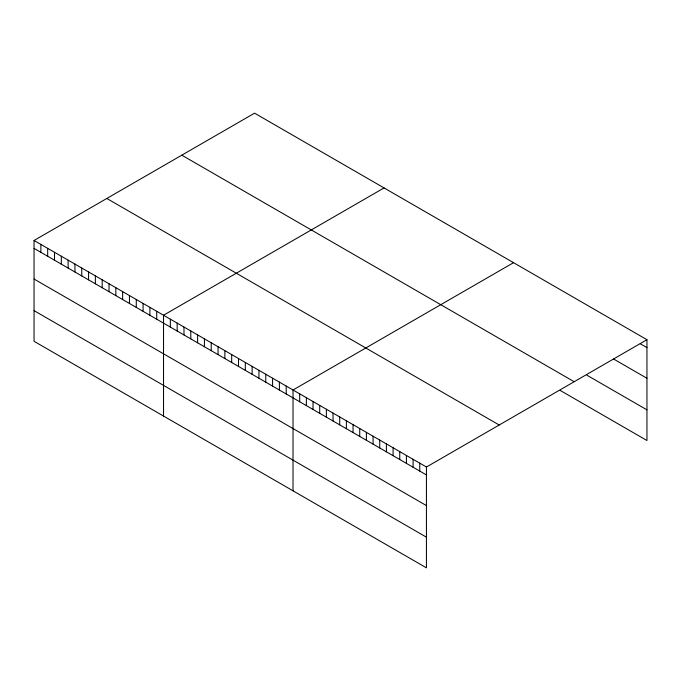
<?xml version="1.0" encoding="UTF-8"?>
<svg xmlns="http://www.w3.org/2000/svg" width="681" height="681" viewBox="0 0 681 681"><rect width="100%" height="100%" fill="white"/><g stroke="black" fill="none" stroke-linecap="round" stroke-linejoin="round"><path stroke-width="1.02" d="M34.05 240.478L426.434 467.021L426.434 567.835L34.05 341.3L34.05 240.478L254.566 113.165L646.95 339.7L646.95 440.522L560.233 390.451M384.058 187.922L163.534 315.235L163.534 416.057M513.542 262.679L293.026 389.992L293.026 490.814M426.434 467.021L646.95 339.7M640.276 343.76L646.95 347.608M613.598 359.015L646.95 378.27M586.92 375.197L646.95 409.86M181.801 155.174L574.177 381.718M106.823 198.469L499.199 425.004M34.05 248.386L426.434 474.929M34.05 279.048L426.434 505.583M34.05 310.638L426.434 537.173M419.76 463.165L419.76 471.073M413.086 459.317L413.086 467.226M406.421 455.461L406.421 463.369M399.747 451.614L399.747 459.522M393.082 447.766L393.082 455.674M386.408 443.91L386.408 451.818M379.734 440.062L379.734 447.97M373.069 436.206L373.069 444.114M366.395 432.358L366.395 440.267M359.73 428.511L359.73 436.41M353.056 424.655L353.056 432.563M346.382 420.807L346.382 428.715M339.717 416.951L339.717 424.859M333.043 413.103L333.043 421.011M326.378 409.255L326.378 417.155M319.704 405.399L319.704 413.307M313.03 401.552L313.03 409.46M306.365 397.695L306.365 405.604M299.691 393.848L299.691 401.756M286.207 386.059L286.207 393.967M279.389 382.126L279.389 390.034M272.579 378.193L272.579 386.101M265.76 374.261L265.76 382.16M258.95 370.319L258.95 378.227M252.132 366.387L252.132 374.295M245.313 362.454L245.313 370.362M238.503 358.521L238.503 366.429M231.685 354.58L231.685 362.488M224.875 350.647L224.875 358.555M218.056 346.714L218.056 354.622M211.238 342.781L211.238 350.689M204.428 338.849L204.428 346.748M197.609 334.907L197.609 342.815M190.799 330.975L190.799 338.883M183.981 327.042L183.981 334.95M177.162 323.109L177.162 331.017M170.352 319.176L170.352 327.076M156.724 311.302L156.724 319.21M149.905 307.369L149.905 315.277M143.087 303.437L143.087 311.345M136.277 299.495L136.277 307.403M129.458 295.563L129.458 303.471M122.648 291.63L122.648 299.538M115.83 287.697L115.83 295.605M109.02 283.764L109.02 291.664M102.201 279.823L102.201 287.731M95.383 275.89L95.383 283.798M88.573 271.957L88.573 279.865M81.754 268.025L81.754 275.933M74.944 264.083L74.944 271.991M68.126 260.151L68.126 268.059M61.307 256.218L61.307 264.126M54.497 252.285L54.497 260.193M47.679 248.352L47.679 256.252M40.869 244.411L40.869 252.319"/></g></svg>
